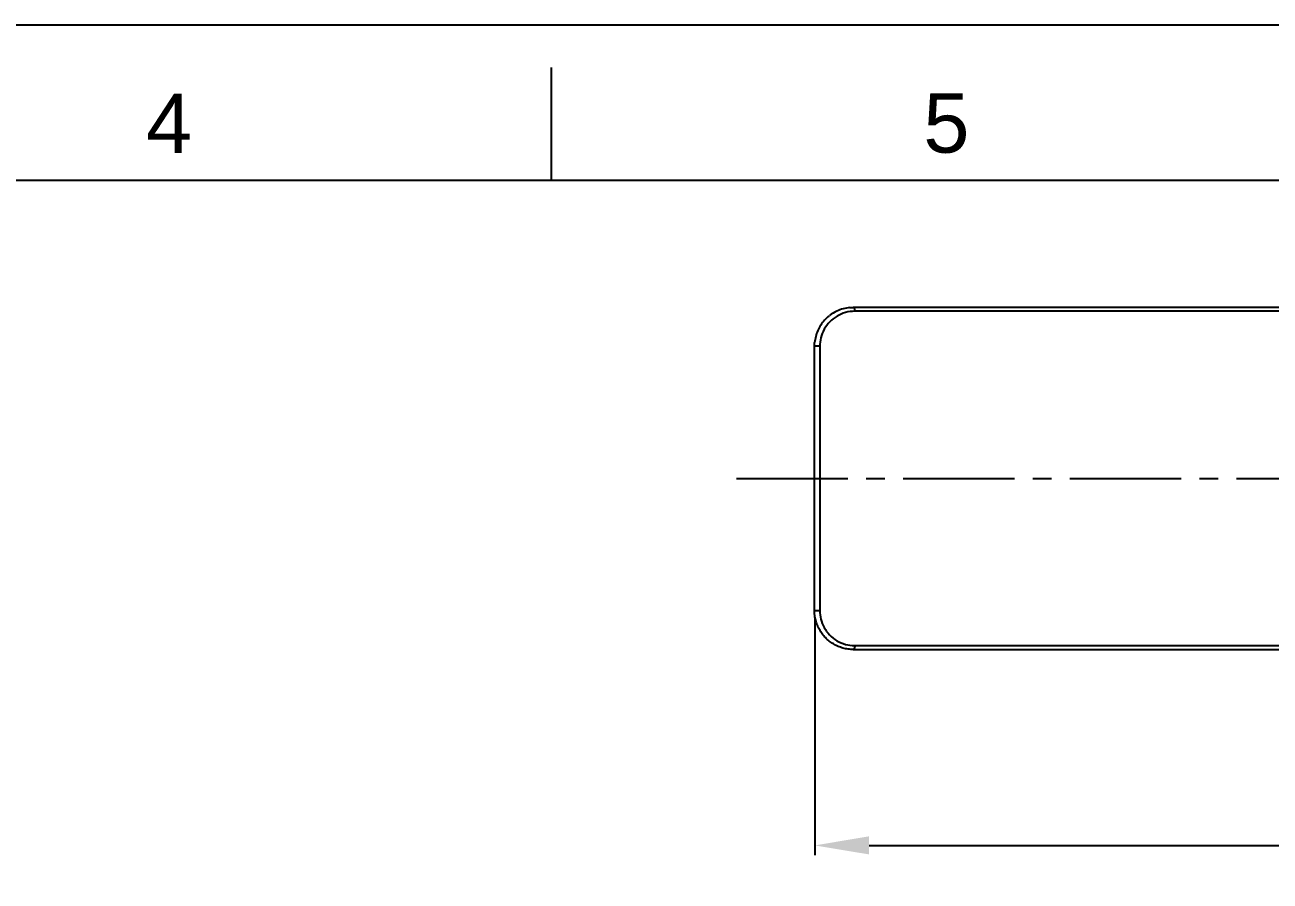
# Model space of a CAD drawing. Header units: millimetres. Extents: x 3724 to 4565, y 1133 to 1727.
# Drawn here: x 4077 to 4237.1, y 1617.3 to 1727.4 of the extents above; entities that cross this region are included whole.
import ezdxf

# ---------------------------------------------------------------- set-up
doc = ezdxf.new("R2010")
doc.units = ezdxf.units.MM
doc.linetypes.add('CENTER2', pattern=[28.575, 19.05, -3.175, 3.175, -3.175])
for name, color, linetype in [('DIM', 3, 'Continuous'), ('FORM', 7, 'Continuous'), ('중심선', 1, 'CENTER2')]:
    doc.layers.add(name, color=color, linetype=linetype)
doc.styles.get("Standard").update_dxf_attribs({"font": 'arial.ttf'})
doc.dimstyles.new('사본 ISO-25', dxfattribs={"dimtxt": 7, "dimasz": 7, "dimexe": 1.25, "dimexo": 0.625, "dimtad": 1, "dimtih": 1, "dimtoh": 1, "dimdec": 1, "dimdsep": 46, "dimtxsty": 'Standard', "dimcen": 2.5, "dimclrd": 3, "dimclre": 3, "dimclrt": 4, "dimadec": 0, "dimazin": 0, "dimtfac": 1, "dimtdec": 1, "dimtmove": 0, "dimatfit": 3, "dimfxl": 1, "dimarcsym": 0})

# ---------------------------------------------------------------- blocks, each defined once
blk = doc.blocks.new('*D15')
at = {"layer": 'Defpoints', "color": 0, "transparency": 16777216}
for p in [(4178.56, 1651.86), (4409.94, 1632.23), (4178.56, 1621.88)]:
    blk.add_point(p, dxfattribs=at)
at = {"layer": 'DIM', "color": 3, "lineweight": -2, "transparency": 16777216}
for p, q in [((4178.56, 1651.23), (4178.56, 1620.63)), ((4409.94, 1631.61), (4409.94, 1620.63)), ((4185.56, 1621.88), (4280.4, 1621.88)), ((4402.94, 1621.88), (4308.11, 1621.88))]:
    blk.add_line(p, q, dxfattribs=at)
at = {"layer": 'DIM', "color": 3, "transparency": 16777216}
for points in [[(4185.56, 1623.05), (4185.56, 1620.72), (4178.56, 1621.88)], [(4402.94, 1623.05), (4402.94, 1620.72), (4409.94, 1621.88)]]:
    blk.add_solid(points, dxfattribs=at)
at = {"layer": 'DIM', "color": 4, "transparency": 16777216, "insert": (4294.25, 1621.88), "char_height": 7, "attachment_point": 5}
blk.add_mtext('231.4', dxfattribs=at)

msp = doc.modelspace()

# ---------------------------------------------------------------- linework, layer by layer
for p, q in [((4356.56, 1691.08), (4183.52, 1691.08)), ((4356.57, 1690.58), (4183.7, 1690.58)), ((4178.52, 1652.08), (4178.52, 1686.08)), ((4179.21, 1686.08), (4179.21, 1652.08)), ((4183.7, 1647.58), (4356.57, 1647.58)), ((4183.52, 1647.08), (4356.56, 1647.08))]:
    msp.add_line(p, q)
for centre, major_axis, start_param, end_param in [((4179.06, 1686.08), (-0.381, 0), 4.315034, 4.809221), ((4179.06, 1652.08), (-0.382, 0), 1.474313, 1.96735)]:
    msp.add_ellipse(centre, major_axis=major_axis, ratio=0, start_param=start_param, end_param=end_param)
for points, knots in [([(4183.05, 1691.06), (4182.49, 1691), (4181.92, 1690.85), (4181.07, 1690.45), (4180.75, 1690.26), (4180.46, 1690.03)], [0, 0, 0, 0, 0.1801633, 0.1801633, 0.2955148, 0.2955148, 0.2955148, 0.2955148]), ([(4183.52, 1691.08), (4183.55, 1691.08), (4183.58, 1691.07), (4183.62, 1691.01), (4183.65, 1690.94), (4183.68, 1690.86), (4183.7, 1690.74), (4183.7, 1690.64), (4183.7, 1690.58)], [0, 0, 0, 0, 0.244622, 0.371035, 0.497448, 0.62386, 0.750273, 1, 1, 1, 1]), ([(4180.1, 1689.73), (4179.72, 1689.36), (4179.38, 1688.93), (4178.88, 1687.99), (4178.69, 1687.47), (4178.58, 1686.81), (4178.56, 1686.68), (4178.55, 1686.55)], [0, 0, 0, 0, 0.164715, 0.164715, 0.3253864, 0.3253864, 0.3648771, 0.3648771, 0.3648771, 0.3648771]), ([(4180.1, 1689.73), (4180.12, 1689.74), (4180.13, 1689.75), (4180.14, 1689.77), (4180.25, 1689.87), (4180.36, 1689.95), (4180.46, 1690.03)], [0.49315308, 0.49315308, 0.49315308, 0.49315308, 0.5, 0.5, 0.5, 0.55703088, 0.55703088, 0.55703088, 0.55703088]), ([(4179.03, 1686.08), (4179.01, 1686.08), (4178.96, 1686.08), (4178.86, 1686.08), (4178.74, 1686.08), (4178.64, 1686.08), (4178.55, 1686.08), (4178.52, 1686.08), (4178.52, 1686.08)], [0, 0, 0, 0, 0.050913, 0.210824, 0.370734, 0.530645, 0.690555, 1, 1, 1, 1]), ([(4178.52, 1652.08), (4178.52, 1652.08), (4178.55, 1652.08), (4178.64, 1652.08), (4178.74, 1652.08), (4178.86, 1652.08), (4178.96, 1652.08), (4179.01, 1652.08), (4179.03, 1652.08)], [0, 0, 0, 0, 0.316916, 0.475576, 0.634236, 0.792897, 0.951557, 1, 1, 1, 1]), ([(4183.7, 1647.58), (4183.7, 1647.52), (4183.7, 1647.43), (4183.68, 1647.31), (4183.65, 1647.23), (4183.62, 1647.16), (4183.58, 1647.1), (4183.55, 1647.08), (4183.52, 1647.08)], [0, 0, 0, 0, 0.247774, 0.373199, 0.498623, 0.624047, 0.749472, 1, 1, 1, 1])]:
    msp.add_open_spline(points, degree=3, knots=knots)
for points in [[(4183.05, 1691.06), (4183.2, 1691.07), (4183.36, 1691.08), (4183.52, 1691.08)], [(4183.7, 1690.58), (4183.3, 1690.58), (4182.51, 1690.48), (4181.4, 1690.01), (4180.45, 1689.26), (4179.74, 1688.29), (4179.3, 1687.19), (4179.21, 1686.45), (4179.21, 1686.08)], [(4178.52, 1686.08), (4178.52, 1686.24), (4178.53, 1686.39), (4178.55, 1686.55)], [(4183.52, 1647.08), (4183.3, 1647.08), (4182.86, 1647.11), (4182.19, 1647.25), (4181.55, 1647.47), (4180.95, 1647.78), (4180.4, 1648.16), (4179.92, 1648.6), (4179.5, 1649.09), (4179.15, 1649.64), (4178.87, 1650.22), (4178.67, 1650.83), (4178.55, 1651.46), (4178.52, 1651.87), (4178.52, 1652.08)], [(4179.21, 1652.08), (4179.21, 1651.71), (4179.3, 1650.98), (4179.73, 1649.88), (4180.44, 1648.91), (4181.38, 1648.17), (4182.49, 1647.69), (4183.29, 1647.58), (4183.7, 1647.58)]]:
    msp.add_open_spline(points, degree=3)
at = {"layer": 'FORM', "color": 7, "linetype": 'Continuous'}
for p, q in [((3724.23, 1727.42), (4565.23, 1727.42)), ((4144.73, 1707.4), (4144.73, 1721.95)), ((4545.21, 1707.4), (3744.26, 1707.4))]:
    msp.add_line(p, q, dxfattribs=at)
at = {"layer": '중심선', "color": 1, "ltscale": 0.75}
msp.add_line((4168.52, 1669.08), (4419.9, 1669.08), dxfattribs=at)

# ---------------------------------------------------------------- texts
at = {"layer": 'FORM', "char_height": 7.63, "attachment_point": 5}
for s, insert in [('4', (4095.53, 1714.75)), ('5', (4195.49, 1714.75))]:
    msp.add_mtext_dynamic_manual_height_columns(s, width=50.0595, gutter_width=12.51, heights=[0], dxfattribs=dict(at, insert=insert))

# ---------------------------------------------------------------- dimensions: what is measured, and where the dimension line sits
at = {"layer": 'DIM'}
dim = msp.add_linear_dim(base=(4178.56, 1621.88), p1=(4409.94, 1632.23), p2=(4178.56, 1651.86), angle=180, dimstyle='사본 ISO-25', override={"dimgap": 2, "dimtad": 0}, dxfattribs=at)
dim.commit()
dim.dimension.update_dxf_attribs({"geometry": '*D15', "text_midpoint": (4294.25, 1621.88), "dimtype": 160})

doc.saveas('drawing.dxf')
